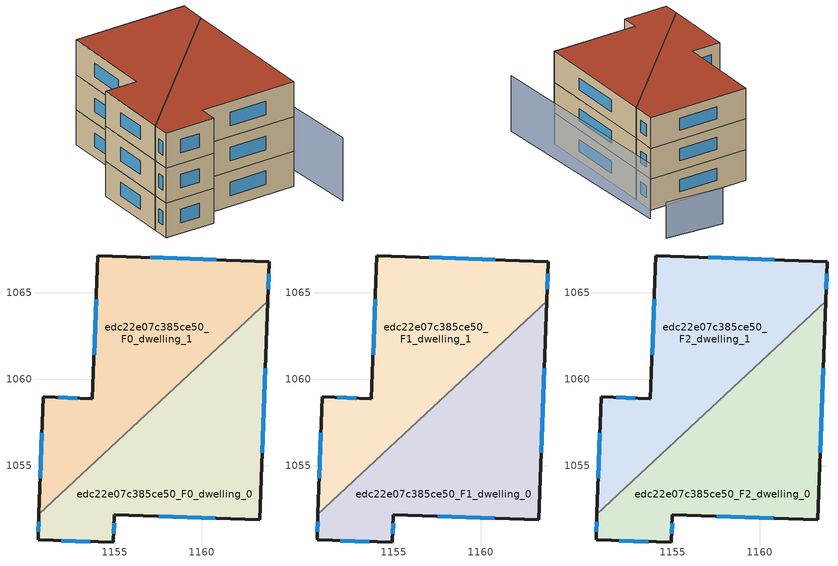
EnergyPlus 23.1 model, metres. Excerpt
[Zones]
edc22e07c385ce50_F0_dwelling_0
 floor ground (EU_floor_Construction): 1163.81,1064.51 1163.36,1051.88 1154.97,1052.18 1154.91,1050.58 1150.56,1050.74 1150.61,1052.22 z0
 wall outside (EU_wall_Construction): 1150.61,1052.22 1150.56,1050.74 1154.91,1050.58 1154.97,1052.18 1163.36,1051.88 1163.81,1064.51 z0:3
 wall to edc22e07c385ce50_F0_dwelling_1 (EU_wall_Construction): 1163.81,1064.51 1150.61,1052.22 z0:3
 window (EU_Window_Construction): 1150.6,1051.77 1150.58,1051.19 / 1163.5,1055.75 1163.68,1060.64 / 1157.54,1052.09 1160.79,1051.97 / 1154.93,1051.07 1154.95,1051.69 / 1151.89,1050.69 1153.58,1050.63 z0.92:2.08
edc22e07c385ce50_F0_dwelling_1
 floor ground (EU_floor_Construction): 1163.9,1066.78 1163.81,1064.51 1150.61,1052.22 1150.85,1058.98 1153.7,1058.88 1154,1067.14 z0
 wall outside (EU_wall_Construction): 1163.81,1064.51 1163.9,1066.78 1154,1067.14 1153.7,1058.88 1150.85,1058.98 1150.61,1052.22 z0:3
 window (EU_Window_Construction): 1160.86,1066.89 1157.03,1067.03 / 1163.84,1065.21 1163.87,1066.09 / 1150.78,1056.91 1150.69,1054.29 / 1152.83,1058.91 1151.73,1058.95 / 1153.91,1064.61 1153.79,1061.41 z0.92:2.08
edc22e07c385ce50_F1_dwelling_0
 floor to edc22e07c385ce50_F0_dwelling_0 (EU_floor_Construction): 1163.81,1064.51 1163.36,1051.88 1154.96,1052.18 1154.91,1050.58 1150.56,1050.74 1150.61,1052.22 z3
 wall outside (EU_wall_Construction): 1150.61,1052.22 1150.56,1050.74 1154.91,1050.58 1154.97,1052.18 1163.36,1051.88 1163.81,1064.51 z3:6
 wall to edc22e07c385ce50_F1_dwelling_1 (EU_wall_Construction): 1163.81,1064.51 1150.61,1052.22 z3:6
 window (EU_Window_Construction): 1150.6,1051.77 1150.58,1051.19 / 1163.5,1055.75 1163.68,1060.64 / 1157.54,1052.09 1160.79,1051.97 / 1154.93,1051.07 1154.95,1051.69 / 1151.89,1050.69 1153.58,1050.63 z3.92:5.08
edc22e07c385ce50_F1_dwelling_1
 floor to edc22e07c385ce50_F0_dwelling_1 (EU_floor_Construction): 1163.9,1066.78 1163.81,1064.51 1150.61,1052.22 1150.85,1058.98 1153.7,1058.88 1154,1067.14 z3
 wall outside (EU_wall_Construction): 1163.81,1064.51 1163.9,1066.78 1154,1067.14 1153.7,1058.88 1150.85,1058.98 1150.61,1052.22 z3:6
 window (EU_Window_Construction): 1160.86,1066.89 1157.03,1067.03 / 1163.84,1065.21 1163.87,1066.09 / 1150.78,1056.91 1150.69,1054.29 / 1152.83,1058.91 1151.73,1058.95 / 1153.91,1064.61 1153.79,1061.41 z3.92:5.08
edc22e07c385ce50_F2_dwelling_0
 floor to edc22e07c385ce50_F1_dwelling_0 (EU_floor_Construction): 1163.81,1064.51 1163.36,1051.88 1154.96,1052.18 1154.91,1050.58 1150.56,1050.74 1150.61,1052.22 z6
 wall outside (EU_wall_Construction): 1150.61,1052.22 1150.56,1050.74 1154.91,1050.58 1154.97,1052.18 1163.36,1051.88 1163.81,1064.51 z6:9
 wall to edc22e07c385ce50_F2_dwelling_1 (EU_wall_Construction): 1163.81,1064.51 1150.61,1052.22 z6:9
 window (EU_Window_Construction): 1150.6,1051.77 1150.58,1051.19 / 1163.5,1055.75 1163.68,1060.64 / 1157.54,1052.09 1160.79,1051.97 / 1154.93,1051.07 1154.95,1051.69 / 1151.89,1050.69 1153.58,1050.63 z6.92:8.08
 roof outside (EU_roof_Construction): 1163.36,1051.88 1163.81,1064.51 1150.61,1052.22 1150.56,1050.74 1154.91,1050.58 1154.97,1052.18 z9
edc22e07c385ce50_F2_dwelling_1
 floor to edc22e07c385ce50_F1_dwelling_1 (EU_floor_Construction): 1163.9,1066.78 1163.81,1064.51 1150.61,1052.22 1150.85,1058.98 1153.7,1058.88 1154,1067.14 z6
 wall outside (EU_wall_Construction): 1163.81,1064.51 1163.9,1066.78 1154,1067.14 1153.7,1058.88 1150.85,1058.98 1150.61,1052.22 z6:9
 window (EU_Window_Construction): 1160.86,1066.89 1157.03,1067.03 / 1163.84,1065.21 1163.87,1066.09 / 1150.78,1056.91 1150.69,1054.29 / 1152.83,1058.91 1151.73,1058.95 / 1153.91,1064.61 1153.79,1061.41 z6.92:8.08
 roof outside (EU_roof_Construction): 1153.7,1058.88 1150.85,1058.98 1150.61,1052.22 1163.81,1064.51 1163.9,1066.78 1154,1067.14 z9
shading: 1165.02,1047.81 1164.87,1068.08 z0:5.4; 1165.87,1071.76 1160.36,1072.47 z0:3.5
[Building]
EU S2 Campaign: North Axis=0; Terrain=City; Solar Distribution=FullExterior
[Site:Location]
Cape.Town.Intl.AP: Latitude=-33.965; Longitude=18.602; Time Zone=2; Elevation=46
[SizingPeriod:WeatherFileDays]
AnnualSizingPeriod: Begin Month=1; Begin Day of Month=1; End Month=12; End Day of Month=31; Day of Week for Start Day=Monday; Use Weather File Daylight Saving Period=No; Use Weather File Rain and Snow Indicators=No
[MATERIAL]
EU_InternalMass_Material: Roughness=MediumRough; Thickness=0.1; Conductivity=1; Density=1800; Specific Heat=900; Thermal Absorptance=0.9; Solar Absorptance=0.7; Visible Absorptance=0.7
[MATERIAL:NOMASS] Roughness=MediumRough; Thermal Absorptance=0.9; Solar Absorptance=0.7; Visible Absorptance=0.7
Name | Thermal Resistance
EU_wall_NoMass | 0.443251
EU_roof_NoMass | 0.403317
EU_floor_NoMass | 0.599929
[WINDOWMATERIAL:SIMPLEGLAZINGSYSTEM]
EU_Window_SimpleGlazing: UFactor=4.90254; Solar Heat Gain Coefficient=0.85; Visible Transmittance=0.85
[CONSTRUCTION]
EU_wall_Construction: EU_wall_NoMass
EU_roof_Construction: EU_roof_NoMass
EU_floor_Construction: EU_floor_NoMass
EU_Window_Construction: EU_Window_SimpleGlazing
EU_InternalMass_Construction: EU_InternalMass_Material
[ZONE] Type=1; Multiplier=1; Ceiling Height=autocalculate; Floor Area=autocalculate; Part of Total Floor Area=Yes
Name | Volume
edc22e07c385ce50_F0_dwelling_0 | 260.452
edc22e07c385ce50_F1_dwelling_0; edc22e07c385ce50_F2_dwelling_0 | 260.451
edc22e07c385ce50_F0_dwelling_1; edc22e07c385ce50_F1_dwelling_1; edc22e07c385ce50_F2_dwelling_1 | 260.46
[INTERNALMASS] Construction=EU_InternalMass_Construction
Name | Zone or ZoneList | Surface Area
edc22e07c385ce50_F0_dwelling_0_EU_InternalMass | edc22e07c385ce50_F0_dwelling_0 | 86.8172
edc22e07c385ce50_F0_dwelling_1_EU_InternalMass | edc22e07c385ce50_F0_dwelling_1 | 86.8199
edc22e07c385ce50_F1_dwelling_0_EU_InternalMass | edc22e07c385ce50_F1_dwelling_0 | 86.8172
edc22e07c385ce50_F1_dwelling_1_EU_InternalMass | edc22e07c385ce50_F1_dwelling_1 | 86.8199
edc22e07c385ce50_F2_dwelling_0_EU_InternalMass | edc22e07c385ce50_F2_dwelling_0 | 86.8172
edc22e07c385ce50_F2_dwelling_1_EU_InternalMass | edc22e07c385ce50_F2_dwelling_1 | 86.8199
[OTHEREQUIPMENT] Fuel Type=Electricity; Design Level Calculation Method=Watts/Area; Power per Zone Floor Area=1; Fraction Latent=0; Fraction Radiant=0; Fraction Lost=0; Carbon Dioxide Generation Rate=0; EndUse Subcategory=EU_Step8_InternalGains
Name | Zone or ZoneList or Space or SpaceList | Schedule
EU_Step8_InternalGain_edc22e07c385ce50_F0_dwelling_0_f000 | edc22e07c385ce50_F0_dwelling_0 | EU_Step8_GainSchedule_edc22e07c385ce50_F0_dwelling_0_f000
EU_Step8_InternalGain_edc22e07c385ce50_F0_dwelling_1_f000 | edc22e07c385ce50_F0_dwelling_1 | EU_Step8_GainSchedule_edc22e07c385ce50_F0_dwelling_1_f000
EU_Step8_InternalGain_edc22e07c385ce50_F1_dwelling_0_f000 | edc22e07c385ce50_F1_dwelling_0 | EU_Step8_GainSchedule_edc22e07c385ce50_F1_dwelling_0_f000
EU_Step8_InternalGain_edc22e07c385ce50_F1_dwelling_1_f000 | edc22e07c385ce50_F1_dwelling_1 | EU_Step8_GainSchedule_edc22e07c385ce50_F1_dwelling_1_f000
EU_Step8_InternalGain_edc22e07c385ce50_F2_dwelling_0_f000 | edc22e07c385ce50_F2_dwelling_0 | EU_Step8_GainSchedule_edc22e07c385ce50_F2_dwelling_0_f000
EU_Step8_InternalGain_edc22e07c385ce50_F2_dwelling_1_f000 | edc22e07c385ce50_F2_dwelling_1 | EU_Step8_GainSchedule_edc22e07c385ce50_F2_dwelling_1_f000
[ZONEVENTILATION:DESIGNFLOWRATE] Schedule=EU_AlwaysOn; Design Flow Rate Calculation Method=AirChanges/Hour; Air Changes per Hour=0.713097; Ventilation Type=Natural; Fan Pressure Rise=0; Fan Total Efficiency=1; Constant Term Coefficient=1; Temperature Term Coefficient=0; Velocity Term Coefficient=0; Velocity Squared Term Coefficient=0; Minimum Indoor Temperature=-100; Maximum Indoor Temperature=100; Delta Temperature=-100; Minimum Outdoor Temperature=-100; Maximum Outdoor Temperature=100; Maximum Wind Speed=40
Name | Zone or ZoneList or Space or SpaceList
EU_ConstantAir_edc22e07c385ce50_F0_dwelling_0 | edc22e07c385ce50_F0_dwelling_0
EU_ConstantAir_edc22e07c385ce50_F0_dwelling_1 | edc22e07c385ce50_F0_dwelling_1
EU_ConstantAir_edc22e07c385ce50_F1_dwelling_0 | edc22e07c385ce50_F1_dwelling_0
EU_ConstantAir_edc22e07c385ce50_F1_dwelling_1 | edc22e07c385ce50_F1_dwelling_1
EU_ConstantAir_edc22e07c385ce50_F2_dwelling_0 | edc22e07c385ce50_F2_dwelling_0
EU_ConstantAir_edc22e07c385ce50_F2_dwelling_1 | edc22e07c385ce50_F2_dwelling_1
[HVACTEMPLATE:THERMOSTAT] Constant Heating Setpoint=20; Constant Cooling Setpoint=50
EU_HeatOnly_edc22e07c385ce50_F0_dwelling_0; EU_HeatOnly_edc22e07c385ce50_F0_dwelling_1; EU_HeatOnly_edc22e07c385ce50_F1_dwelling_0; EU_HeatOnly_edc22e07c385ce50_F1_dwelling_1; EU_HeatOnly_edc22e07c385ce50_F2_dwelling_0; EU_HeatOnly_edc22e07c385ce50_F2_dwelling_1
[HVACTEMPLATE:ZONE:IDEALLOADSAIRSYSTEM] System Availability Schedule=EU_AlwaysOn; Maximum Heating Supply Air Temperature=50; Minimum Cooling Supply Air Temperature=13; Maximum Heating Supply Air Humidity Ratio=0.0156; Minimum Cooling Supply Air Humidity Ratio=0.0077; Heating Limit=NoLimit; Cooling Limit=NoLimit; Heating Availability Schedule=EU_AlwaysOn; Cooling Availability Schedule=EU_CoolingOff; Dehumidification Control Type=ConstantSensibleHeatRatio; Cooling Sensible Heat Ratio=0.7; Dehumidification Setpoint=60; Humidification Control Type=None; Humidification Setpoint=30; Outdoor Air Method=None; Outdoor Air Flow Rate per Person=0.00944; Outdoor Air Flow Rate per Zone Floor Area=0; Outdoor Air Flow Rate per Zone=0; Demand Controlled Ventilation Type=None; Outdoor Air Economizer Type=NoEconomizer; Heat Recovery Type=None; Sensible Heat Recovery Effectiveness=0.7; Latent Heat Recovery Effectiveness=0.65
Name | Template Thermostat
edc22e07c385ce50_F0_dwelling_0 | EU_HeatOnly_edc22e07c385ce50_F0_dwelling_0
edc22e07c385ce50_F0_dwelling_1 | EU_HeatOnly_edc22e07c385ce50_F0_dwelling_1
edc22e07c385ce50_F1_dwelling_0 | EU_HeatOnly_edc22e07c385ce50_F1_dwelling_0
edc22e07c385ce50_F1_dwelling_1 | EU_HeatOnly_edc22e07c385ce50_F1_dwelling_1
edc22e07c385ce50_F2_dwelling_0 | EU_HeatOnly_edc22e07c385ce50_F2_dwelling_0
edc22e07c385ce50_F2_dwelling_1 | EU_HeatOnly_edc22e07c385ce50_F2_dwelling_1
[SIZING:ZONE] Zone Cooling Design Supply Air Temperature Input Method=SupplyAirTemperature; Zone Cooling Design Supply Air Temperature=13; Zone Heating Design Supply Air Temperature Input Method=SupplyAirTemperature; Zone Heating Design Supply Air Temperature=50; Zone Cooling Design Supply Air Humidity Ratio=0.008; Zone Heating Design Supply Air Humidity Ratio=0.008; Cooling Design Air Flow Method=DesignDay; Cooling Design Air Flow Rate=0; Cooling Minimum Air Flow per Zone Floor Area=0.000762; Cooling Minimum Air Flow=0; Cooling Minimum Air Flow Fraction=0.2; Heating Design Air Flow Method=DesignDay; Heating Design Air Flow Rate=0; Heating Maximum Air Flow per Zone Floor Area=0.002032; Heating Maximum Air Flow=0.141576; Heating Maximum Air Flow Fraction=0.3; Account for Dedicated Outdoor Air System=No; Dedicated Outdoor Air System Control Strategy=NeutralSupplyAir; Dedicated Outdoor Air Low Setpoint Temperature for Design=autosize; Dedicated Outdoor Air High Setpoint Temperature for Design=autosize; Zone Load Sizing Method=Sensible Load Only No Latent Load; Zone Latent Cooling Design Supply Air Humidity Ratio Input Method=HumidityRatioDifference; Zone Cooling Design Supply Air Humidity Ratio Difference=0.005; Zone Latent Heating Design Supply Air Humidity Ratio Input Method=HumidityRatioDifference; Zone Humidification Design Supply Air Humidity Ratio Difference=0.005
edc22e07c385ce50_F0_dwelling_0; edc22e07c385ce50_F0_dwelling_1; edc22e07c385ce50_F1_dwelling_0; edc22e07c385ce50_F1_dwelling_1; edc22e07c385ce50_F2_dwelling_0; edc22e07c385ce50_F2_dwelling_1
[SCHEDULE:CONSTANT]
Name | Hourly Value
EU_AlwaysOn | 1
EU_CoolingOff | 0
[SCHEDULE:FILE] Column Number=1; Rows to Skip at Top=0; Number of Hours of Data=8760; Column Separator=Comma; Interpolate to Timestep=No; Minutes per Item=60; Adjust Schedule for Daylight Savings=Yes
Name | File
EU_Step8_GainSchedule_edc22e07c385ce50_F0_dwelling_0_f000 | ../../schedules/edc22e07c385ce50/edc22e07c385ce50_F0_dwelling_0_f000_gain.csv
EU_Step8_GainSchedule_edc22e07c385ce50_F0_dwelling_1_f000 | ../../schedules/edc22e07c385ce50/edc22e07c385ce50_F0_dwelling_1_f000_gain.csv
EU_Step8_GainSchedule_edc22e07c385ce50_F1_dwelling_0_f000 | ../../schedules/edc22e07c385ce50/edc22e07c385ce50_F1_dwelling_0_f000_gain.csv
EU_Step8_GainSchedule_edc22e07c385ce50_F1_dwelling_1_f000 | ../../schedules/edc22e07c385ce50/edc22e07c385ce50_F1_dwelling_1_f000_gain.csv
EU_Step8_GainSchedule_edc22e07c385ce50_F2_dwelling_0_f000 | ../../schedules/edc22e07c385ce50/edc22e07c385ce50_F2_dwelling_0_f000_gain.csv
EU_Step8_GainSchedule_edc22e07c385ce50_F2_dwelling_1_f000 | ../../schedules/edc22e07c385ce50/edc22e07c385ce50_F2_dwelling_1_f000_gain.csv
